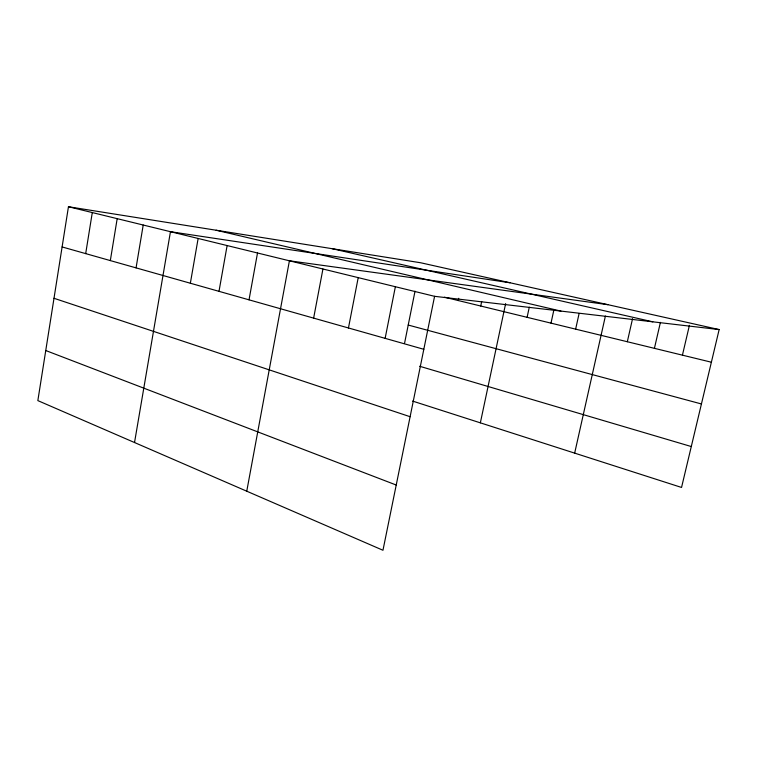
<?xml version="1.0" encoding="UTF-8"?>
<svg xmlns="http://www.w3.org/2000/svg" width="757" height="757" viewBox="0 0 757 757"><rect width="100%" height="100%" fill="white"/><g stroke="black" fill="none" stroke-linecap="round" stroke-linejoin="round"><path stroke-width="1.14" d="M719.15 329.579L420.722 262.774L68.452 206.737L37.85 400.614L382.966 550.263L434.584 296.318L719.15 329.579L681.546 487.451L412.584 401.078M85.692 253.614L92.288 212.566M110.323 260.588L117.184 218.659M136.061 267.874L143.215 225.028M134.528 442.542L170.457 231.699L510.048 282.777M190.357 283.232L198.135 238.464M219 291.341L227.119 245.561M249.025 299.838L257.512 252.999M246.754 491.198L289.411 260.796L607.947 304.692M313.635 318.12L322.936 269M348.457 327.97L358.212 277.63M385.133 338.351L395.372 286.723M404.626 342.94L415.025 291.171M458.259 300.548L458.723 298.305M480.742 306.027L481.698 301.475M480.354 422.841L505.638 303.585M527.109 317.325L529.285 307.172M551.001 323.144L553.746 310.559M575.642 329.144L579.105 313.493M574.667 453.121L605.401 316.038M627.316 341.738L632.559 318.678M654.417 348.343L660.416 322.368M682.426 355.165L689.419 325.34M332.115 248.684L652.837 321.829M216.133 230.232L560.918 311.089M444.473 297.189L711.381 362.215M68.452 206.737L434.584 296.318M408.222 325.046L701.436 403.964M62.102 246.943L423.816 349.299M419.662 366.274L691.292 446.545M54.002 298.286L410.114 416.71M45.761 350.529L396.233 485.029"/></g></svg>
